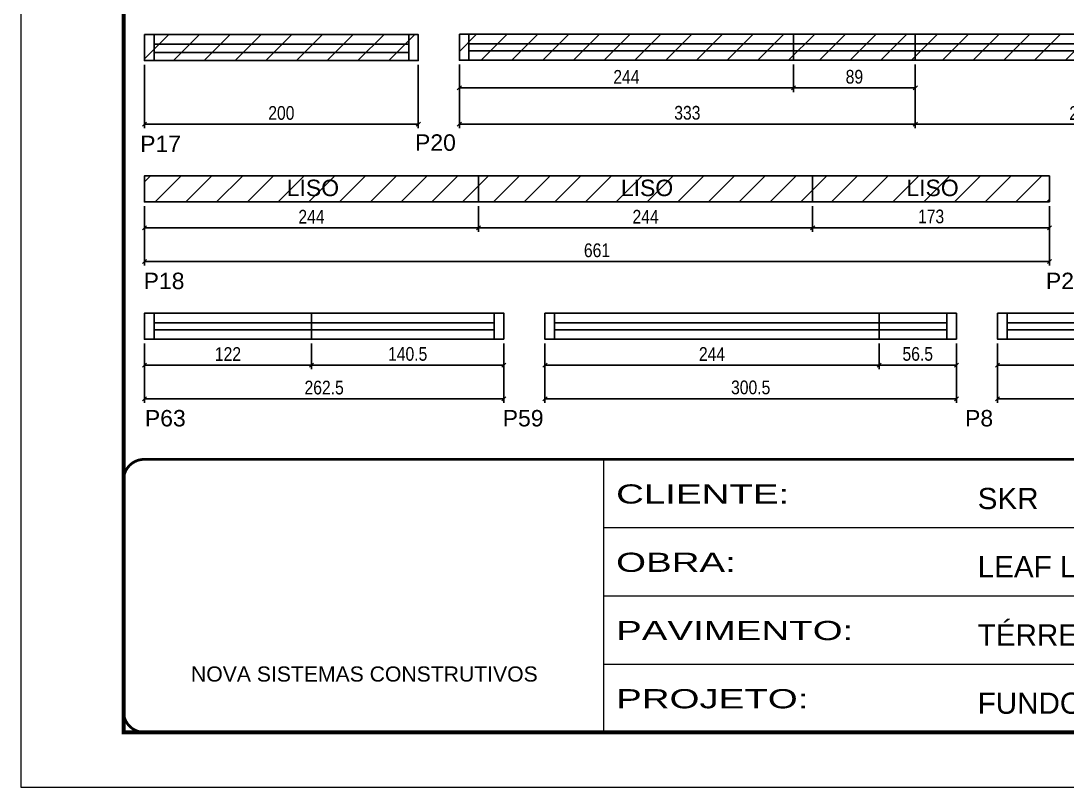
# Model space of a CAD drawing. Extents: x 1959 to 8212, y 239 to 4735.
# Drawn here: x 6727 to 7491, y 2537 to 3096 of the extents above; entities that cross this region are included whole.
import ezdxf

# ---------------------------------------------------------------- set-up
doc = ezdxf.new("R2010")
doc.units = 0
doc.linetypes.add('CONTINUO', pattern=[0])
doc.linetypes.add('DASHED', pattern=[0.75, 0.5, -0.25])
for name, color, linetype in [('5', 5, 'Continuous'), ('COTA', 241, 'Continuous'), ('Painéis', 200, 'Continuous'), ('SARR_2.2x7', 40, 'Continuous')]:
    doc.layers.add(name, color=color, linetype=linetype)
for name, color, linetype, lineweight in [('Folhas', 255, 'Continuous', 9), ('REAPROVEITAMENTO', 251, 'Continuous', 9), ('SARRAFO DE PRESSAO', 251, 'DASHED', 9)]:
    doc.layers.add(name, color=color, linetype=linetype, lineweight=lineweight)
doc.styles.add('ARIAL', font='arial.ttf')
doc.styles.add('COTA TECNICA', font='techl___.ttf', dxfattribs={"height": 10})
doc.styles.add('COTA TECNICA-50', font='techl___.ttf', dxfattribs={"height": 10})
doc.styles.get("Standard").update_dxf_attribs({"font": 'arial.ttf'})
doc.styles.add('Tecnologia', font='')
doc.styles.get('Tecnologia').set_extended_font_data('Forgotten Futurist')
doc.dimstyles.new('COTA PAINEL-50', dxfattribs={"dimtxt": 10, "dimasz": 3, "dimexe": 3, "dimexo": 3, "dimgap": 3, "dimtad": 1, "dimdec": 1, "dimzin": 12, "dimdsep": 46, "dimtxsty": 'COTA TECNICA-50', "dimblk1": 'OBLIQUE', "dimblk2": 'OBLIQUE', "dimsah": 1, "dimcen": 0.9, "dimclrd": 4, "dimclre": 4, "dimclrt": 240, "dimadec": 1, "dimazin": 3, "dimtfac": 1, "dimtdec": 1, "dimtmove": 0, "dimatfit": 3, "dimfxl": 1, "dimtolj": 1, "dimtzin": 12, "dimarcsym": 0})
doc.dimstyles.new('PAINEL', dxfattribs={"dimtxt": 10, "dimasz": 3, "dimexe": 3, "dimexo": 3, "dimgap": 3, "dimtad": 1, "dimdec": 1, "dimzin": 12, "dimdsep": 46, "dimtxsty": 'COTA TECNICA', "dimblk1": 'OBLIQUE', "dimblk2": 'OBLIQUE', "dimsah": 1, "dimcen": 0.9, "dimclrd": 4, "dimclre": 4, "dimclrt": 240, "dimadec": 1, "dimazin": 3, "dimtfac": 1, "dimtdec": 1, "dimtmove": 0, "dimatfit": 3, "dimfxl": 1, "dimtolj": 1, "dimtzin": 12, "dimarcsym": 0})

# ---------------------------------------------------------------- blocks, each defined once
blk = doc.blocks.new('9999999999')
at = {"color": 30, "linetype": 'CONTINUO'}
for p, q in [((98564.56, 34230.21), (98564.56, 34429.45)), ((98564.56, 34379.64), (99583.98, 34379.64)), ((98564.56, 34329.83), (99487.98, 34329.83)), ((98564.56, 34280.02), (99487.98, 34280.02))]:
    blk.add_line(p, q, dxfattribs=at)
at = {"color": 30, "linetype": 'CONTINUO', "const_width": 2}
blk.add_lwpolyline([(99583.98, 34230.21), (99583.98, 34414.45, 0.414214), (99568.98, 34429.45), (98228.98, 34429.45, 0.414214), (98213.98, 34414.45), (98213.98, 34245.21, 0.414214), (98228.98, 34230.21), (99583.98, 34230.21)], format="xyb", dxfattribs=at)
at = {"layer": 'Folhas'}
blk.add_lwpolyline([(98138.98, 34190.21), (99623.98, 34190.21), (99623.98, 35240.21), (98138.98, 35240.21)], close=True, dxfattribs=at)
at = {"layer": 'Folhas', "color": 30, "const_width": 3}
blk.add_lwpolyline([(98213.98, 34230.21), (99583.98, 34230.21), (99583.98, 35200.21), (98213.98, 35200.21)], close=True, dxfattribs=at)
at = {"color": 7, "linetype": 'Continuous', "ltscale": 5, "style": 'ARIAL'}
for s, height, p in [('SKR', 15.483, (98837.68, 34393.13)), ('LEAF LOEFGREN', 15.4829, (98837.68, 34343.32)), ('TÉRREO', 15.483, (98837.68, 34293.51)), ('NOVA SISTEMAS CONSTRUTIVOS', 11.0592, (98263.19, 34267.21)), ('FUNDO DE VIGAS', 15.4829, (98837.68, 34243.7))]:
    blk.add_text(s, height=height, dxfattribs=at).set_placement(p)
at = {"layer": 'Folhas', "color": 7, "style": 'Tecnologia', "width": 1.5}
for s, p in [('CLIENTE:', (98573.65, 34397.17)), ('OBRA:', (98573.65, 34347.31)), ('PAVIMENTO:', (98573.65, 34297.5)), ('PROJETO:', (98573.65, 34247.69))]:
    blk.add_text(s, height=14, dxfattribs=at).set_placement(p)
blk = doc.blocks.new('_Oblique')
at = {"color": 0, "linetype": 'ByBlock', "lineweight": -2}
blk.add_line((-0.5, -0.5), (0.5, 0.5), dxfattribs=at)
blk = doc.blocks.new('*D1015')
at = {"layer": 'COTA', "color": 4, "linetype": 'ByBlock', "lineweight": -2, "transparency": 16777216}
for p, q in [((6817.46, 3064.02), (6817.46, 3017.64)), ((7017.46, 3064.02), (7017.46, 3017.64)), ((6817.46, 3020.64), (7017.46, 3020.64))]:
    blk.add_line(p, q, dxfattribs=at)
at = {"layer": 'Defpoints', "color": 0, "linetype": 'ByBlock', "transparency": 16777216}
for p in [(6817.46, 3067.02), (7017.46, 3067.02), (7017.46, 3020.64)]:
    blk.add_point(p, dxfattribs=at)
at = {"layer": 'COTA', "color": 4, "linetype": 'ByBlock', "lineweight": -2, "transparency": 16777216, "xscale": 3, "yscale": 3, "zscale": 3, "rotation": 180}
blk.add_blockref('_Oblique', (6817.46, 3020.64), dxfattribs=at)
at = {"layer": 'COTA', "color": 4, "linetype": 'ByBlock', "lineweight": -2, "transparency": 16777216, "xscale": 3, "yscale": 3, "zscale": 3}
blk.add_blockref('_Oblique', (7017.46, 3020.64), dxfattribs=at)
at = {"layer": 'COTA', "color": 240, "linetype": 'ByBlock', "transparency": 16777216, "insert": (6917.46, 3028.74), "char_height": 10, "attachment_point": 5, "style": 'COTA TECNICA-50'}
blk.add_mtext('\\A1;200', dxfattribs=at)
blk = doc.blocks.new('*D1013')
at = {"layer": 'COTA', "color": 4, "linetype": 'ByBlock', "lineweight": -2, "transparency": 16777216}
for p, q in [((7047.45, 3064.22), (7047.45, 3017.64)), ((7380.45, 3064.22), (7380.45, 3017.64)), ((7047.45, 3020.64), (7380.45, 3020.64))]:
    blk.add_line(p, q, dxfattribs=at)
at = {"layer": 'Defpoints', "color": 0, "linetype": 'ByBlock', "transparency": 16777216}
for p in [(7047.45, 3067.22), (7380.45, 3067.22), (7380.45, 3020.64)]:
    blk.add_point(p, dxfattribs=at)
at = {"layer": 'COTA', "color": 4, "linetype": 'ByBlock', "lineweight": -2, "transparency": 16777216, "xscale": 3, "yscale": 3, "zscale": 3, "rotation": 180}
blk.add_blockref('_Oblique', (7047.45, 3020.64), dxfattribs=at)
at = {"layer": 'COTA', "color": 4, "linetype": 'ByBlock', "lineweight": -2, "transparency": 16777216, "xscale": 3, "yscale": 3, "zscale": 3}
blk.add_blockref('_Oblique', (7380.45, 3020.64), dxfattribs=at)
at = {"layer": 'COTA', "color": 240, "linetype": 'ByBlock', "transparency": 16777216, "insert": (7213.95, 3028.86), "char_height": 10, "attachment_point": 5, "style": 'COTA TECNICA-50'}
blk.add_mtext('\\A1;333', dxfattribs=at)
blk = doc.blocks.new('*D1014')
at = {"layer": 'COTA', "color": 4, "linetype": 'ByBlock', "lineweight": -2, "transparency": 16777216}
for p, q in [((7380.45, 3064.22), (7380.45, 3017.64)), ((7624.45, 3064.22), (7624.45, 3017.64)), ((7380.45, 3020.64), (7624.45, 3020.64))]:
    blk.add_line(p, q, dxfattribs=at)
at = {"layer": 'Defpoints', "color": 0, "linetype": 'ByBlock', "transparency": 16777216}
for p in [(7380.45, 3067.22), (7624.45, 3067.22), (7624.45, 3020.64)]:
    blk.add_point(p, dxfattribs=at)
at = {"layer": 'COTA', "color": 4, "linetype": 'ByBlock', "lineweight": -2, "transparency": 16777216, "xscale": 3, "yscale": 3, "zscale": 3, "rotation": 180}
blk.add_blockref('_Oblique', (7380.45, 3020.64), dxfattribs=at)
at = {"layer": 'COTA', "color": 4, "linetype": 'ByBlock', "lineweight": -2, "transparency": 16777216, "xscale": 3, "yscale": 3, "zscale": 3}
blk.add_blockref('_Oblique', (7624.45, 3020.64), dxfattribs=at)
at = {"layer": 'COTA', "color": 240, "linetype": 'ByBlock', "transparency": 16777216, "insert": (7502.45, 3028.71), "char_height": 10, "attachment_point": 5, "style": 'COTA TECNICA-50'}
blk.add_mtext('\\A1;244', dxfattribs=at)
blk = doc.blocks.new('*D1016')
at = {"layer": 'COTA', "color": 4, "lineweight": -2, "transparency": 16777216}
for p, q in [((7047.45, 3064.22), (7047.45, 3044.05)), ((7291.45, 3064.22), (7291.45, 3044.05)), ((7047.45, 3047.05), (7291.45, 3047.05))]:
    blk.add_line(p, q, dxfattribs=at)
at = {"layer": 'Defpoints', "color": 0, "transparency": 16777216}
for p in [(7047.45, 3067.22), (7291.45, 3067.22), (7291.45, 3047.05)]:
    blk.add_point(p, dxfattribs=at)
at = {"layer": 'COTA', "color": 4, "lineweight": -2, "transparency": 16777216, "xscale": 3, "yscale": 3, "zscale": 3, "rotation": 180}
blk.add_blockref('_Oblique', (7047.45, 3047.05), dxfattribs=at)
at = {"layer": 'COTA', "color": 4, "lineweight": -2, "transparency": 16777216, "xscale": 3, "yscale": 3, "zscale": 3}
blk.add_blockref('_Oblique', (7291.45, 3047.05), dxfattribs=at)
at = {"layer": 'COTA', "color": 240, "transparency": 16777216, "insert": (7169.45, 3055.13), "char_height": 10, "attachment_point": 5, "style": 'COTA TECNICA'}
blk.add_mtext('\\A1;244', dxfattribs=at)
blk = doc.blocks.new('*D1017')
at = {"layer": 'COTA', "color": 4, "lineweight": -2, "transparency": 16777216}
for p, q in [((7291.45, 3064.22), (7291.45, 3044.05)), ((7380.45, 3064.22), (7380.45, 3044.05)), ((7291.45, 3047.05), (7380.45, 3047.05))]:
    blk.add_line(p, q, dxfattribs=at)
at = {"layer": 'Defpoints', "color": 0, "transparency": 16777216}
for p in [(7291.45, 3067.22), (7380.45, 3067.22), (7380.45, 3047.05)]:
    blk.add_point(p, dxfattribs=at)
at = {"layer": 'COTA', "color": 4, "lineweight": -2, "transparency": 16777216, "xscale": 3, "yscale": 3, "zscale": 3, "rotation": 180}
blk.add_blockref('_Oblique', (7291.45, 3047.05), dxfattribs=at)
at = {"layer": 'COTA', "color": 4, "lineweight": -2, "transparency": 16777216, "xscale": 3, "yscale": 3, "zscale": 3}
blk.add_blockref('_Oblique', (7380.45, 3047.05), dxfattribs=at)
at = {"layer": 'COTA', "color": 240, "transparency": 16777216, "insert": (7335.95, 3055.16), "char_height": 10, "attachment_point": 5, "style": 'COTA TECNICA'}
blk.add_mtext('\\A1;89', dxfattribs=at)
blk = doc.blocks.new('*D1019')
at = {"layer": 'COTA', "color": 4, "linetype": 'ByBlock', "lineweight": -2, "transparency": 16777216}
for p, q in [((6817.46, 2960.8), (6817.46, 2941.95)), ((7061.46, 2960.8), (7061.46, 2941.95)), ((6817.46, 2944.95), (7061.46, 2944.95))]:
    blk.add_line(p, q, dxfattribs=at)
at = {"layer": 'Defpoints', "color": 0, "linetype": 'ByBlock', "transparency": 16777216}
for p in [(6817.46, 2963.8), (7061.46, 2963.8), (7061.46, 2944.95)]:
    blk.add_point(p, dxfattribs=at)
at = {"layer": 'COTA', "color": 4, "linetype": 'ByBlock', "lineweight": -2, "transparency": 16777216, "xscale": 3, "yscale": 3, "zscale": 3, "rotation": 180}
blk.add_blockref('_Oblique', (6817.46, 2944.95), dxfattribs=at)
at = {"layer": 'COTA', "color": 4, "linetype": 'ByBlock', "lineweight": -2, "transparency": 16777216, "xscale": 3, "yscale": 3, "zscale": 3}
blk.add_blockref('_Oblique', (7061.46, 2944.95), dxfattribs=at)
at = {"layer": 'COTA', "color": 240, "linetype": 'ByBlock', "transparency": 16777216, "insert": (6939.46, 2953.03), "char_height": 10, "attachment_point": 5, "style": 'COTA TECNICA-50'}
blk.add_mtext('\\A1;244', dxfattribs=at)
blk = doc.blocks.new('*D1020')
at = {"layer": 'COTA', "color": 4, "linetype": 'ByBlock', "lineweight": -2, "transparency": 16777216}
for p, q in [((7061.46, 2960.8), (7061.46, 2941.95)), ((7305.46, 2960.8), (7305.46, 2941.95)), ((7061.46, 2944.95), (7305.46, 2944.95))]:
    blk.add_line(p, q, dxfattribs=at)
at = {"layer": 'Defpoints', "color": 0, "linetype": 'ByBlock', "transparency": 16777216}
for p in [(7061.46, 2963.8), (7305.46, 2963.8), (7305.46, 2944.95)]:
    blk.add_point(p, dxfattribs=at)
at = {"layer": 'COTA', "color": 4, "linetype": 'ByBlock', "lineweight": -2, "transparency": 16777216, "xscale": 3, "yscale": 3, "zscale": 3, "rotation": 180}
blk.add_blockref('_Oblique', (7061.46, 2944.95), dxfattribs=at)
at = {"layer": 'COTA', "color": 4, "linetype": 'ByBlock', "lineweight": -2, "transparency": 16777216, "xscale": 3, "yscale": 3, "zscale": 3}
blk.add_blockref('_Oblique', (7305.46, 2944.95), dxfattribs=at)
at = {"layer": 'COTA', "color": 240, "linetype": 'ByBlock', "transparency": 16777216, "insert": (7183.46, 2953.03), "char_height": 10, "attachment_point": 5, "style": 'COTA TECNICA-50'}
blk.add_mtext('\\A1;244', dxfattribs=at)
blk = doc.blocks.new('*D1021')
at = {"layer": 'COTA', "color": 4, "lineweight": -2, "transparency": 16777216}
for p, q in [((6817.46, 2960.8), (6817.46, 2917.37)), ((7478.46, 2960.8), (7478.46, 2917.37)), ((6817.46, 2920.37), (7478.46, 2920.37))]:
    blk.add_line(p, q, dxfattribs=at)
at = {"layer": 'Defpoints', "color": 0, "transparency": 16777216}
for p in [(6817.46, 2963.8), (7478.46, 2963.8), (7478.46, 2920.37)]:
    blk.add_point(p, dxfattribs=at)
at = {"layer": 'COTA', "color": 4, "lineweight": -2, "transparency": 16777216, "xscale": 3, "yscale": 3, "zscale": 3, "rotation": 180}
blk.add_blockref('_Oblique', (6817.46, 2920.37), dxfattribs=at)
at = {"layer": 'COTA', "color": 4, "lineweight": -2, "transparency": 16777216, "xscale": 3, "yscale": 3, "zscale": 3}
blk.add_blockref('_Oblique', (7478.46, 2920.37), dxfattribs=at)
at = {"layer": 'COTA', "color": 240, "transparency": 16777216, "insert": (7147.96, 2928.47), "char_height": 10, "attachment_point": 5, "style": 'COTA TECNICA'}
blk.add_mtext('\\A1;661', dxfattribs=at)
blk = doc.blocks.new('*D1022')
at = {"layer": 'COTA', "color": 4, "lineweight": -2, "transparency": 16777216}
for p, q in [((7305.46, 2960.8), (7305.46, 2941.95)), ((7478.46, 2960.8), (7478.46, 2941.95)), ((7305.46, 2944.95), (7478.46, 2944.95))]:
    blk.add_line(p, q, dxfattribs=at)
at = {"layer": 'Defpoints', "color": 0, "transparency": 16777216}
for p in [(7305.46, 2963.8), (7478.46, 2963.8), (7478.46, 2944.95)]:
    blk.add_point(p, dxfattribs=at)
at = {"layer": 'COTA', "color": 4, "lineweight": -2, "transparency": 16777216, "xscale": 3, "yscale": 3, "zscale": 3, "rotation": 180}
blk.add_blockref('_Oblique', (7305.46, 2944.95), dxfattribs=at)
at = {"layer": 'COTA', "color": 4, "lineweight": -2, "transparency": 16777216, "xscale": 3, "yscale": 3, "zscale": 3}
blk.add_blockref('_Oblique', (7478.46, 2944.95), dxfattribs=at)
at = {"layer": 'COTA', "color": 240, "transparency": 16777216, "insert": (7391.96, 2953.17), "char_height": 10, "attachment_point": 5, "style": 'COTA TECNICA'}
blk.add_mtext('\\A1;173', dxfattribs=at)
blk = doc.blocks.new('*D1029')
at = {"layer": 'COTA', "color": 4, "linetype": 'ByBlock', "lineweight": -2, "transparency": 16777216}
for p, q in [((6817.46, 2860.56), (6817.46, 2841.72)), ((6939.46, 2860.56), (6939.46, 2841.72)), ((6817.46, 2844.72), (6939.46, 2844.72))]:
    blk.add_line(p, q, dxfattribs=at)
at = {"layer": 'Defpoints', "color": 0, "linetype": 'ByBlock', "transparency": 16777216}
for p in [(6817.46, 2863.56), (6939.46, 2863.56), (6939.46, 2844.72)]:
    blk.add_point(p, dxfattribs=at)
at = {"layer": 'COTA', "color": 4, "linetype": 'ByBlock', "lineweight": -2, "transparency": 16777216, "xscale": 3, "yscale": 3, "zscale": 3, "rotation": 180}
blk.add_blockref('_Oblique', (6817.46, 2844.72), dxfattribs=at)
at = {"layer": 'COTA', "color": 4, "linetype": 'ByBlock', "lineweight": -2, "transparency": 16777216, "xscale": 3, "yscale": 3, "zscale": 3}
blk.add_blockref('_Oblique', (6939.46, 2844.72), dxfattribs=at)
at = {"layer": 'COTA', "color": 240, "linetype": 'ByBlock', "transparency": 16777216, "insert": (6878.46, 2852.78), "char_height": 10, "attachment_point": 5, "style": 'COTA TECNICA-50'}
blk.add_mtext('\\A1;122', dxfattribs=at)
blk = doc.blocks.new('*D1030')
at = {"layer": 'COTA', "color": 4, "linetype": 'ByBlock', "lineweight": -2, "transparency": 16777216}
for p, q in [((6939.46, 2860.56), (6939.46, 2841.72)), ((7079.96, 2860.56), (7079.96, 2841.72)), ((6939.46, 2844.72), (7079.96, 2844.72))]:
    blk.add_line(p, q, dxfattribs=at)
at = {"layer": 'Defpoints', "color": 0, "linetype": 'ByBlock', "transparency": 16777216}
for p in [(6939.46, 2863.56), (7079.96, 2863.56), (7079.96, 2844.72)]:
    blk.add_point(p, dxfattribs=at)
at = {"layer": 'COTA', "color": 4, "linetype": 'ByBlock', "lineweight": -2, "transparency": 16777216, "xscale": 3, "yscale": 3, "zscale": 3, "rotation": 180}
blk.add_blockref('_Oblique', (6939.46, 2844.72), dxfattribs=at)
at = {"layer": 'COTA', "color": 4, "linetype": 'ByBlock', "lineweight": -2, "transparency": 16777216, "xscale": 3, "yscale": 3, "zscale": 3}
blk.add_blockref('_Oblique', (7079.96, 2844.72), dxfattribs=at)
at = {"layer": 'COTA', "color": 240, "linetype": 'ByBlock', "transparency": 16777216, "insert": (7009.71, 2852.83), "char_height": 10, "attachment_point": 5, "style": 'COTA TECNICA-50'}
blk.add_mtext('\\A1;140.5', dxfattribs=at)
blk = doc.blocks.new('*D1031')
at = {"layer": 'COTA', "color": 4, "lineweight": -2, "transparency": 16777216}
for p, q in [((6817.46, 2860.56), (6817.46, 2817.14)), ((7079.96, 2860.56), (7079.96, 2817.14)), ((6817.46, 2820.14), (7079.96, 2820.14))]:
    blk.add_line(p, q, dxfattribs=at)
at = {"layer": 'Defpoints', "color": 0, "transparency": 16777216}
for p in [(6817.46, 2863.56), (7079.96, 2863.56), (7079.96, 2820.14)]:
    blk.add_point(p, dxfattribs=at)
at = {"layer": 'COTA', "color": 4, "lineweight": -2, "transparency": 16777216, "xscale": 3, "yscale": 3, "zscale": 3, "rotation": 180}
blk.add_blockref('_Oblique', (6817.46, 2820.14), dxfattribs=at)
at = {"layer": 'COTA', "color": 4, "lineweight": -2, "transparency": 16777216, "xscale": 3, "yscale": 3, "zscale": 3}
blk.add_blockref('_Oblique', (7079.96, 2820.14), dxfattribs=at)
at = {"layer": 'COTA', "color": 240, "transparency": 16777216, "insert": (6948.71, 2828.25), "char_height": 10, "attachment_point": 5, "style": 'COTA TECNICA'}
blk.add_mtext('\\A1;262.5', dxfattribs=at)
blk = doc.blocks.new('*D1032')
at = {"layer": 'COTA', "color": 4, "linetype": 'ByBlock', "lineweight": -2, "transparency": 16777216}
for p, q in [((7109.96, 2860.56), (7109.96, 2841.72)), ((7353.96, 2860.56), (7353.96, 2841.72)), ((7109.96, 2844.72), (7353.96, 2844.72))]:
    blk.add_line(p, q, dxfattribs=at)
at = {"layer": 'Defpoints', "color": 0, "linetype": 'ByBlock', "transparency": 16777216}
for p in [(7109.96, 2863.56), (7353.96, 2863.56), (7353.96, 2844.72)]:
    blk.add_point(p, dxfattribs=at)
at = {"layer": 'COTA', "color": 4, "linetype": 'ByBlock', "lineweight": -2, "transparency": 16777216, "xscale": 3, "yscale": 3, "zscale": 3, "rotation": 180}
blk.add_blockref('_Oblique', (7109.96, 2844.72), dxfattribs=at)
at = {"layer": 'COTA', "color": 4, "linetype": 'ByBlock', "lineweight": -2, "transparency": 16777216, "xscale": 3, "yscale": 3, "zscale": 3}
blk.add_blockref('_Oblique', (7353.96, 2844.72), dxfattribs=at)
at = {"layer": 'COTA', "color": 240, "linetype": 'ByBlock', "transparency": 16777216, "insert": (7231.96, 2852.79), "char_height": 10, "attachment_point": 5, "style": 'COTA TECNICA-50'}
blk.add_mtext('\\A1;244', dxfattribs=at)
blk = doc.blocks.new('*D1033')
at = {"layer": 'COTA', "color": 4, "linetype": 'ByBlock', "lineweight": -2, "transparency": 16777216}
for p, q in [((7353.96, 2860.56), (7353.96, 2841.72)), ((7410.46, 2860.56), (7410.46, 2841.72)), ((7353.96, 2844.72), (7410.46, 2844.72))]:
    blk.add_line(p, q, dxfattribs=at)
at = {"layer": 'Defpoints', "color": 0, "linetype": 'ByBlock', "transparency": 16777216}
for p in [(7353.96, 2863.56), (7410.46, 2863.56), (7410.46, 2844.72)]:
    blk.add_point(p, dxfattribs=at)
at = {"layer": 'COTA', "color": 4, "linetype": 'ByBlock', "lineweight": -2, "transparency": 16777216, "xscale": 3, "yscale": 3, "zscale": 3, "rotation": 180}
blk.add_blockref('_Oblique', (7353.96, 2844.72), dxfattribs=at)
at = {"layer": 'COTA', "color": 4, "linetype": 'ByBlock', "lineweight": -2, "transparency": 16777216, "xscale": 3, "yscale": 3, "zscale": 3}
blk.add_blockref('_Oblique', (7410.46, 2844.72), dxfattribs=at)
at = {"layer": 'COTA', "color": 240, "linetype": 'ByBlock', "transparency": 16777216, "insert": (7382.21, 2852.83), "char_height": 10, "attachment_point": 5, "style": 'COTA TECNICA-50'}
blk.add_mtext('\\A1;56.5', dxfattribs=at)
blk = doc.blocks.new('*D1034')
at = {"layer": 'COTA', "color": 4, "lineweight": -2, "transparency": 16777216}
for p, q in [((7109.96, 2860.56), (7109.96, 2817.14)), ((7410.46, 2860.56), (7410.46, 2817.14)), ((7109.96, 2820.14), (7410.46, 2820.14))]:
    blk.add_line(p, q, dxfattribs=at)
at = {"layer": 'Defpoints', "color": 0, "transparency": 16777216}
for p in [(7109.96, 2863.56), (7410.46, 2863.56), (7410.46, 2820.14)]:
    blk.add_point(p, dxfattribs=at)
at = {"layer": 'COTA', "color": 4, "lineweight": -2, "transparency": 16777216, "xscale": 3, "yscale": 3, "zscale": 3, "rotation": 180}
blk.add_blockref('_Oblique', (7109.96, 2820.14), dxfattribs=at)
at = {"layer": 'COTA', "color": 4, "lineweight": -2, "transparency": 16777216, "xscale": 3, "yscale": 3, "zscale": 3}
blk.add_blockref('_Oblique', (7410.46, 2820.14), dxfattribs=at)
at = {"layer": 'COTA', "color": 240, "transparency": 16777216, "insert": (7260.21, 2828.36), "char_height": 10, "attachment_point": 5, "style": 'COTA TECNICA'}
blk.add_mtext('\\A1;300.5', dxfattribs=at)
blk = doc.blocks.new('*D1035')
at = {"layer": 'COTA', "color": 4, "linetype": 'ByBlock', "lineweight": -2, "transparency": 16777216}
for p, q in [((7440.46, 2860.56), (7440.46, 2841.72)), ((7684.46, 2860.56), (7684.46, 2841.72)), ((7440.46, 2844.72), (7684.46, 2844.72))]:
    blk.add_line(p, q, dxfattribs=at)
at = {"layer": 'Defpoints', "color": 0, "linetype": 'ByBlock', "transparency": 16777216}
for p in [(7440.46, 2863.56), (7684.46, 2863.56), (7684.46, 2844.72)]:
    blk.add_point(p, dxfattribs=at)
at = {"layer": 'COTA', "color": 4, "linetype": 'ByBlock', "lineweight": -2, "transparency": 16777216, "xscale": 3, "yscale": 3, "zscale": 3, "rotation": 180}
blk.add_blockref('_Oblique', (7440.46, 2844.72), dxfattribs=at)
at = {"layer": 'COTA', "color": 4, "linetype": 'ByBlock', "lineweight": -2, "transparency": 16777216, "xscale": 3, "yscale": 3, "zscale": 3}
blk.add_blockref('_Oblique', (7684.46, 2844.72), dxfattribs=at)
at = {"layer": 'COTA', "color": 240, "linetype": 'ByBlock', "transparency": 16777216, "insert": (7562.46, 2852.79), "char_height": 10, "attachment_point": 5, "style": 'COTA TECNICA-50'}
blk.add_mtext('\\A1;244', dxfattribs=at)
blk = doc.blocks.new('*D1037')
at = {"layer": 'COTA', "color": 4, "lineweight": -2, "transparency": 16777216}
for p, q in [((7440.46, 2860.56), (7440.46, 2817.14)), ((8074.96, 2860.56), (8074.96, 2817.14)), ((7440.46, 2820.14), (8074.96, 2820.14))]:
    blk.add_line(p, q, dxfattribs=at)
at = {"layer": 'Defpoints', "color": 0, "transparency": 16777216}
for p in [(7440.46, 2863.56), (8074.96, 2863.56), (8074.96, 2820.14)]:
    blk.add_point(p, dxfattribs=at)
at = {"layer": 'COTA', "color": 4, "lineweight": -2, "transparency": 16777216, "xscale": 3, "yscale": 3, "zscale": 3, "rotation": 180}
blk.add_blockref('_Oblique', (7440.46, 2820.14), dxfattribs=at)
at = {"layer": 'COTA', "color": 4, "lineweight": -2, "transparency": 16777216, "xscale": 3, "yscale": 3, "zscale": 3}
blk.add_blockref('_Oblique', (8074.96, 2820.14), dxfattribs=at)
at = {"layer": 'COTA', "color": 240, "transparency": 16777216, "insert": (7757.71, 2828.36), "char_height": 10, "attachment_point": 5, "style": 'COTA TECNICA'}
blk.add_mtext('\\A1;634.5', dxfattribs=at)

msp = doc.modelspace()

# ---------------------------------------------------------------- hatches: boundary and pattern name
at = {"layer": 'REAPROVEITAMENTO'}
h = msp.add_hatch(dxfattribs=at)
h.set_pattern_fill('ANSI31', color=256, scale=5, style=0)
h.paths.add_polyline_path([(7017.46, 3086.02), (6817.46, 3086.02), (6817.46, 3067.02), (7017.46, 3067.02)])
h = msp.add_hatch(dxfattribs=at)
h.set_pattern_fill('ANSI31', color=256, scale=5, style=0)
h.paths.add_polyline_path([(7291.45, 3086.22), (7047.45, 3086.22), (7047.45, 3067.22), (7291.45, 3067.22)])
h.paths.add_polyline_path([(7380.45, 3086.22), (7291.45, 3086.22), (7291.45, 3067.22), (7380.45, 3067.22)])
h.paths.add_polyline_path([(7624.45, 3086.22), (7380.45, 3086.22), (7380.45, 3067.22), (7624.45, 3067.22)])
h = msp.add_hatch(dxfattribs=at)
h.set_pattern_fill('ANSI31', color=256, scale=5, style=0)
h.paths.add_polyline_path([(6817.46, 2982.8), (6817.46, 2963.8), (7061.46, 2963.8), (7061.46, 2982.8)])
h.paths.add_polyline_path([(7061.46, 2982.8), (7061.46, 2963.8), (7305.46, 2963.8), (7305.46, 2982.8)])
h.paths.add_polyline_path([(7305.46, 2982.8), (7305.46, 2963.8), (7478.46, 2963.8), (7478.46, 2982.8)])

# ---------------------------------------------------------------- linework, layer by layer
at = {"layer": 'Painéis', "linetype": 'ByBlock'}
for p, q in [((7291.45, 3067.22), (7291.45, 3086.22)), ((7380.45, 3067.22), (7380.45, 3086.22))]:
    msp.add_line(p, q, dxfattribs=at)
at = {"layer": 'Painéis'}
for p, q in [((7061.46, 2982.8), (7478.46, 2982.8)), ((7061.46, 2963.8), (7061.46, 2982.8)), ((7305.46, 2963.8), (7305.46, 2982.8)), ((7478.46, 2982.8), (7478.46, 2963.8)), ((7478.46, 2963.8), (7061.46, 2963.8)), ((6939.46, 2882.56), (6939.46, 2863.56)), ((7353.96, 2882.56), (7353.96, 2863.56))]:
    msp.add_line(p, q, dxfattribs=at)
at = {"layer": 'Painéis', "linetype": 'ByBlock'}
for points in [[(6817.46, 3086.02), (6817.46, 3067.02), (7017.46, 3067.02), (7017.46, 3086.02)], [(7047.45, 3086.22), (7624.45, 3086.22), (7624.45, 3067.22), (7047.45, 3067.22)]]:
    msp.add_lwpolyline(points, close=True, dxfattribs=at)
at = {"layer": 'Painéis'}
for points in [[(7061.46, 2963.8), (6817.46, 2963.8), (6817.46, 2982.8), (7061.46, 2982.8)], [(7079.96, 2863.56), (6817.46, 2863.56), (6817.46, 2882.56), (7079.96, 2882.56)], [(7410.46, 2863.56), (7109.96, 2863.56), (7109.96, 2882.56), (7410.46, 2882.56)], [(7684.46, 2863.56), (7440.46, 2863.56), (7440.46, 2882.56), (7684.46, 2882.56)]]:
    msp.add_lwpolyline(points, close=True, dxfattribs=at)
at = {"layer": 'SARR_2.2x7', "linetype": 'Continuous'}
for p, q in [((6824.46, 3086.02), (6824.46, 3067.02)), ((6824.46, 3079.02), (7010.46, 3079.02)), ((7010.46, 3086.02), (7010.46, 3067.02)), ((7054.45, 3086.22), (7054.45, 3067.22)), ((7380.45, 3079.22), (7054.45, 3079.22)), ((7617.45, 3079.22), (7380.45, 3079.22)), ((6824.46, 3073.02), (7010.46, 3073.02)), ((7054.45, 3074.22), (7380.45, 3074.22)), ((7380.45, 3074.22), (7617.45, 3074.22)), ((6824.46, 2882.56), (6824.46, 2863.56)), ((7072.96, 2882.56), (7072.96, 2863.56)), ((7116.96, 2882.56), (7116.96, 2863.56)), ((7403.46, 2882.56), (7403.46, 2863.56)), ((7447.46, 2882.56), (7447.46, 2863.56)), ((7072.96, 2875.56), (6824.46, 2875.56)), ((7403.46, 2875.56), (7116.96, 2875.56)), ((7684.46, 2875.56), (7447.46, 2875.56)), ((6824.46, 2870.56), (7072.96, 2870.56)), ((7116.96, 2870.56), (7403.46, 2870.56)), ((7447.46, 2870.56), (7684.46, 2870.56))]:
    msp.add_line(p, q, dxfattribs=at)

# ---------------------------------------------------------------- block references
at = {"layer": 'SARRAFO DE PRESSAO', "color": 6, "linetype": 'ByBlock'}
msp.add_blockref('9999999999', (-91411.71, -31653.56), dxfattribs=at)

# ---------------------------------------------------------------- texts
at = {"layer": '5', "linetype": 'Continuous'}
for s, p in [('P17', (6814.36, 3000.23)), ('P20', (7015.08, 3001.18)), ('LISO', (6921.42, 2968.08)), ('LISO', (7165.42, 2968.08)), ('LISO', (7373.92, 2968.08)), ('P18', (6816.89, 2900.17)), ('P21', (7475.82, 2900.17)), ('P63', (6817.8, 2799.94)), ('P59', (7079.13, 2799.94)), ('P8', (7416.77, 2799.94))]:
    msp.add_text(s, height=12, rotation=359.99996, dxfattribs=at).set_placement(p)

# ---------------------------------------------------------------- dimensions: what is measured, and where the dimension line sits
at = {"layer": 'COTA', "color": 1, "linetype": 'ByBlock'}
for base, p1, p2, picture, middle in [((7017.46, 3020.64), (6817.46, 3067.02), (7017.46, 3067.02), '*D1015', (6917.46, 3028.74)), ((7380.45, 3020.64), (7047.45, 3067.22), (7380.45, 3067.22), '*D1013', (7213.95, 3028.86)), ((7624.45, 3020.64), (7380.45, 3067.22), (7624.45, 3067.22), '*D1014', (7502.45, 3028.71)), ((7061.46, 2944.95), (6817.46, 2963.8), (7061.46, 2963.8), '*D1019', (6939.46, 2953.03)), ((7305.46, 2944.95), (7061.46, 2963.8), (7305.46, 2963.8), '*D1020', (7183.46, 2953.03)), ((6939.46, 2844.72), (6817.46, 2863.56), (6939.46, 2863.56), '*D1029', (6878.46, 2852.78)), ((7079.96, 2844.72), (6939.46, 2863.56), (7079.96, 2863.56), '*D1030', (7009.71, 2852.83)), ((7353.96, 2844.72), (7109.96, 2863.56), (7353.96, 2863.56), '*D1032', (7231.96, 2852.79)), ((7410.46, 2844.72), (7353.96, 2863.56), (7410.46, 2863.56), '*D1033', (7382.21, 2852.83)), ((7684.46, 2844.72), (7440.46, 2863.56), (7684.46, 2863.56), '*D1035', (7562.46, 2852.79))]:
    dim = msp.add_linear_dim(base=base, p1=p1, p2=p2, dimstyle='COTA PAINEL-50', override={"dimarcsym": 1}, dxfattribs=at)
    dim.commit()
    dim.dimension.update_dxf_attribs({"geometry": picture, "text_midpoint": middle})
at = {"layer": 'COTA'}
for base, p1, p2, picture, middle in [((7291.45, 3047.05), (7047.45, 3067.22), (7291.45, 3067.22), '*D1016', (7169.45, 3055.13)), ((7478.46, 2920.37), (6817.46, 2963.8), (7478.46, 2963.8), '*D1021', (7147.96, 2928.47)), ((7478.46, 2944.95), (7305.46, 2963.8), (7478.46, 2963.8), '*D1022', (7391.96, 2953.17)), ((7079.96, 2820.14), (6817.46, 2863.56), (7079.96, 2863.56), '*D1031', (6948.71, 2828.25)), ((7410.46, 2820.14), (7109.96, 2863.56), (7410.46, 2863.56), '*D1034', (7260.21, 2828.36)), ((8074.96, 2820.14), (7440.46, 2863.56), (8074.96, 2863.56), '*D1037', (7757.71, 2828.36))]:
    dim = msp.add_linear_dim(base=base, p1=p1, p2=p2, dimstyle='PAINEL', dxfattribs=at)
    dim.commit()
    dim.dimension.update_dxf_attribs({"geometry": picture, "text_midpoint": middle})
dim = msp.add_linear_dim(base=(7380.45, 3047.05), p1=(7291.45, 3067.22), p2=(7380.45, 3067.22), dimstyle='PAINEL', override={"dimtmove": 1}, dxfattribs=at)
dim.commit()
dim.dimension.update_dxf_attribs({"geometry": '*D1017', "text_midpoint": (7335.95, 3055.16)})

doc.saveas('drawing.dxf')
